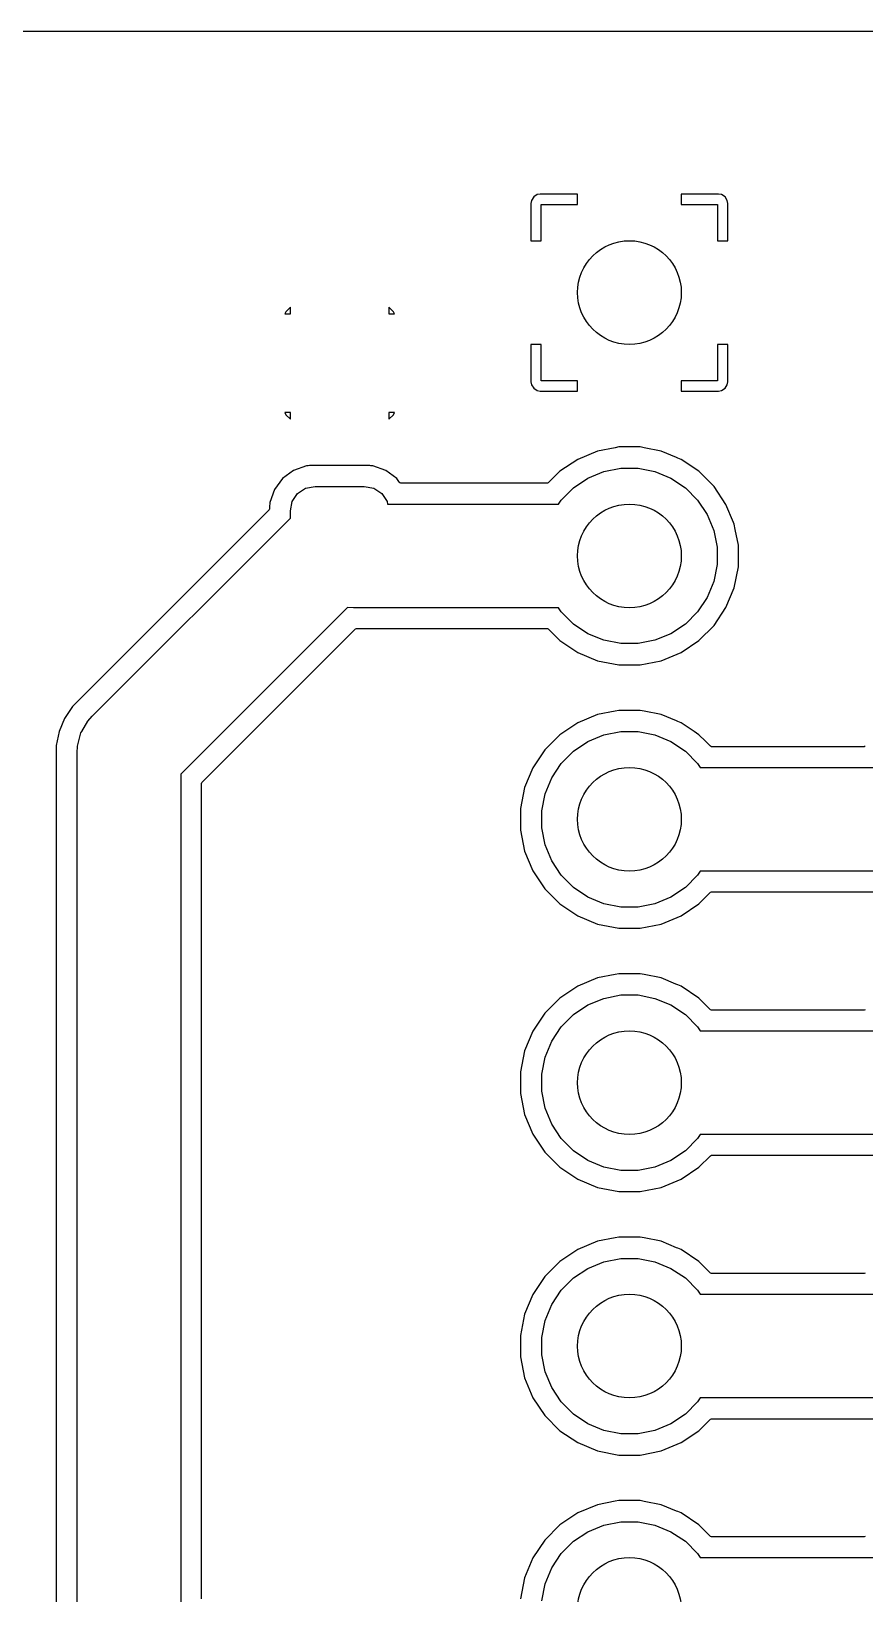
# Model space of a CAD drawing. Extents: x 1.77 to 4.61, y -4.15 to -1.95.
# Drawn here: x 3.983 to 4.299, y -2.543 to -1.95 of the extents above; entities that cross this region are included whole.
import ezdxf

# ---------------------------------------------------------------- set-up
doc = ezdxf.new("R2010")
doc.units = 0
doc.header["$MEASUREMENT"] = 0
doc.layers.add('BLACK', color=7, linetype='CONTINUOUS')

msp = doc.modelspace()

# ---------------------------------------------------------------- linework, layer by layer
at = {"layer": 'BLACK', "linetype": 'CONTINUOUS'}
for p, q in [((3.82045, -1.95), (4.61144, -1.95)), ((4.17283, -2.01421), (4.1726, -2.01536)), ((4.1726, -2.01536), (4.1726, -2.02953)), ((4.1737, -2.01291), (4.17283, -2.01421)), ((4.17283, -2.01421), (4.17283, -2.01421)), ((4.175, -2.01204), (4.1737, -2.01291)), ((4.1737, -2.01291), (4.1737, -2.01291)), ((4.17615, -2.01181), (4.175, -2.01204)), ((4.175, -2.01204), (4.175, -2.01204)), ((4.19031, -2.01181), (4.17615, -2.01181)), ((4.17654, -2.02953), (4.17654, -2.01575)), ((4.17654, -2.01575), (4.19031, -2.01575)), ((4.19031, -2.01575), (4.19031, -2.01181)), ((4.19031, -2.01181), (4.19031, -2.01181)), ((4.24385, -2.01181), (4.22969, -2.01181)), ((4.22969, -2.01181), (4.22969, -2.01181)), ((4.22969, -2.01181), (4.22969, -2.01575)), ((4.22969, -2.01575), (4.24346, -2.01575)), ((4.24346, -2.01575), (4.24346, -2.02953)), ((4.245, -2.01204), (4.24385, -2.01181)), ((4.2463, -2.01291), (4.245, -2.01204)), ((4.245, -2.01204), (4.245, -2.01204)), ((4.24717, -2.01421), (4.2463, -2.01291)), ((4.2463, -2.01291), (4.2463, -2.01291)), ((4.2474, -2.01536), (4.24717, -2.01421)), ((4.24717, -2.01421), (4.24717, -2.01421)), ((4.2474, -2.02953), (4.2474, -2.01536)), ((4.1726, -2.02953), (4.1726, -2.02953)), ((4.1726, -2.02953), (4.17654, -2.02953)), ((4.24346, -2.02953), (4.2474, -2.02953)), ((4.2474, -2.02953), (4.2474, -2.02953)), ((4.0796, -2.05649), (4.0792, -2.05734)), ((4.0792, -2.05734), (4.0813, -2.05734)), ((4.0813, -2.05479), (4.0796, -2.05649)), ((4.0813, -2.05734), (4.0813, -2.05479)), ((4.0813, -2.05734), (4.0813, -2.05734)), ((4.1204, -2.05649), (4.1187, -2.05479)), ((4.1187, -2.05479), (4.1187, -2.05734)), ((4.1187, -2.05734), (4.1187, -2.05734)), ((4.1187, -2.05734), (4.1208, -2.05734)), ((4.1208, -2.05734), (4.1204, -2.05649)), ((4.1726, -2.0689), (4.1726, -2.08306)), ((4.17654, -2.0689), (4.1726, -2.0689)), ((4.1726, -2.0689), (4.1726, -2.0689)), ((4.17654, -2.08268), (4.17654, -2.0689)), ((4.2474, -2.0689), (4.24346, -2.0689)), ((4.24346, -2.0689), (4.24346, -2.08268)), ((4.2474, -2.08306), (4.2474, -2.0689)), ((4.2474, -2.0689), (4.2474, -2.0689)), ((4.1726, -2.08306), (4.17283, -2.08421)), ((4.17283, -2.08421), (4.17283, -2.08421)), ((4.17283, -2.08421), (4.1737, -2.08552)), ((4.1737, -2.08552), (4.1737, -2.08552)), ((4.1737, -2.08552), (4.175, -2.08639)), ((4.175, -2.08639), (4.175, -2.08639)), ((4.175, -2.08639), (4.17615, -2.08661)), ((4.17615, -2.08661), (4.19031, -2.08661)), ((4.19031, -2.08268), (4.17654, -2.08268)), ((4.19031, -2.08661), (4.19031, -2.08268)), ((4.19031, -2.08661), (4.19031, -2.08661)), ((4.24346, -2.08268), (4.22969, -2.08268)), ((4.22969, -2.08268), (4.22969, -2.08661)), ((4.22969, -2.08661), (4.22969, -2.08661)), ((4.22969, -2.08661), (4.24385, -2.08661)), ((4.24385, -2.08661), (4.245, -2.08639)), ((4.245, -2.08639), (4.2463, -2.08552)), ((4.245, -2.08639), (4.245, -2.08639)), ((4.2463, -2.08552), (4.24717, -2.08421)), ((4.2463, -2.08552), (4.2463, -2.08552)), ((4.24717, -2.08421), (4.2474, -2.08306)), ((4.24717, -2.08421), (4.24717, -2.08421)), ((4.0813, -2.09474), (4.0792, -2.09474)), ((4.0792, -2.09474), (4.0796, -2.09559)), ((4.0796, -2.09559), (4.0813, -2.0973)), ((4.0813, -2.0973), (4.0813, -2.09474)), ((4.0813, -2.09474), (4.0813, -2.09474)), ((4.1187, -2.09474), (4.1187, -2.0973)), ((4.1208, -2.09474), (4.1187, -2.09474)), ((4.1187, -2.09474), (4.1187, -2.09474)), ((4.1187, -2.0973), (4.1204, -2.09559)), ((4.1204, -2.09559), (4.1208, -2.09474)), ((4.19794, -2.10944), (4.19041, -2.11256)), ((4.20461, -2.10812), (4.19794, -2.10944)), ((4.19794, -2.10944), (4.19794, -2.10944)), ((4.20593, -2.10785), (4.20461, -2.10812)), ((4.21407, -2.10785), (4.20593, -2.10785)), ((4.21565, -2.10817), (4.21407, -2.10785)), ((4.22206, -2.10944), (4.21565, -2.10817)), ((4.22789, -2.11186), (4.22206, -2.10944)), ((4.22206, -2.10944), (4.22206, -2.10944)), ((4.22839, -2.11206), (4.22789, -2.11186)), ((4.0825, -2.11673), (4.07832, -2.11981)), ((4.08741, -2.11501), (4.0825, -2.11673)), ((4.08802, -2.11495), (4.08741, -2.11501)), ((4.08741, -2.11501), (4.08741, -2.11501)), ((4.08741, -2.11501), (4.08741, -2.11501)), ((4.08857, -2.1149), (4.08802, -2.11495)), ((4.11143, -2.1149), (4.08857, -2.1149)), ((4.08857, -2.1149), (4.08857, -2.1149)), ((4.11189, -2.11494), (4.11143, -2.1149)), ((4.11143, -2.1149), (4.11143, -2.1149)), ((4.11259, -2.11501), (4.11189, -2.11494)), ((4.1175, -2.11673), (4.11259, -2.11501)), ((4.12168, -2.11981), (4.1175, -2.11673)), ((4.18364, -2.11709), (4.17922, -2.1215)), ((4.19041, -2.11256), (4.18364, -2.11709)), ((4.19422, -2.1197), (4.20029, -2.11719)), ((4.20029, -2.11719), (4.20672, -2.11591)), ((4.20672, -2.11591), (4.21328, -2.11591)), ((4.21328, -2.11591), (4.21971, -2.11719)), ((4.21971, -2.11719), (4.22578, -2.1197)), ((4.22959, -2.11256), (4.22839, -2.11206)), ((4.23636, -2.11709), (4.22959, -2.11256)), ((4.24213, -2.12285), (4.23636, -2.11709)), ((4.23636, -2.11709), (4.23636, -2.11709)), ((4.07832, -2.11981), (4.07523, -2.124)), ((4.08404, -2.12553), (4.08707, -2.12351)), ((4.08707, -2.12351), (4.09065, -2.1228)), ((4.09065, -2.1228), (4.10935, -2.1228)), ((4.10935, -2.1228), (4.11293, -2.12351)), ((4.11293, -2.12351), (4.11596, -2.12553)), ((4.12252, -2.12095), (4.12168, -2.11981)), ((4.12289, -2.12145), (4.12252, -2.12095)), ((4.12293, -2.1215), (4.12289, -2.12145)), ((4.12325, -2.12163), (4.12293, -2.1215)), ((4.1789, -2.12163), (4.12325, -2.12163)), ((4.17922, -2.1215), (4.1789, -2.12163)), ((4.18413, -2.12798), (4.18877, -2.12334)), ((4.18877, -2.12334), (4.19422, -2.1197)), ((4.22578, -2.1197), (4.23123, -2.12334)), ((4.23123, -2.12334), (4.23587, -2.12798)), ((4.24665, -2.12962), (4.24213, -2.12285)), ((4.07346, -2.12952), (4.07341, -2.13007)), ((4.07351, -2.1289), (4.07346, -2.12952)), ((4.07523, -2.124), (4.07351, -2.1289)), ((4.0813, -2.13215), (4.08201, -2.12857)), ((4.08201, -2.12857), (4.08404, -2.12553)), ((4.11596, -2.12553), (4.11799, -2.12857)), ((4.11799, -2.12857), (4.11818, -2.12953)), ((4.11818, -2.12953), (4.1831, -2.12953)), ((4.1831, -2.12953), (4.18413, -2.12798)), ((4.23587, -2.12798), (4.23951, -2.13344)), ((4.24952, -2.13654), (4.24665, -2.12962)), ((4.07327, -2.13168), (3.99858, -2.20638)), ((4.00608, -2.21004), (4.0813, -2.13482)), ((4.07341, -2.13136), (4.07327, -2.13168)), ((4.07341, -2.13007), (4.07341, -2.13136)), ((4.0813, -2.13482), (4.0813, -2.13215)), ((4.23951, -2.13344), (4.24202, -2.1395)), ((4.24202, -2.1395), (4.2433, -2.14593)), ((4.24977, -2.13715), (4.24952, -2.13654)), ((4.25017, -2.13916), (4.24977, -2.13715)), ((4.24977, -2.13715), (4.24977, -2.13715)), ((4.25136, -2.14514), (4.25017, -2.13916)), ((4.2433, -2.14593), (4.2433, -2.15249)), ((4.25136, -2.15329), (4.25136, -2.14514)), ((4.2433, -2.15249), (4.24202, -2.15893)), ((4.24977, -2.16128), (4.25136, -2.15329)), ((4.24202, -2.15893), (4.23951, -2.16499)), ((4.23951, -2.16499), (4.23587, -2.17044)), ((4.24665, -2.1688), (4.24977, -2.16128)), ((4.10304, -2.16875), (4.03969, -2.23211)), ((4.10526, -2.1689), (4.10304, -2.16875)), ((4.1831, -2.1689), (4.10526, -2.1689)), ((4.18413, -2.17044), (4.1831, -2.1689)), ((4.18877, -2.17508), (4.18413, -2.17044)), ((4.23587, -2.17044), (4.23123, -2.17508)), ((4.24213, -2.17558), (4.24665, -2.1688)), ((4.04771, -2.23525), (4.10604, -2.17692)), ((4.10604, -2.17692), (4.10636, -2.17679)), ((4.10636, -2.17679), (4.1789, -2.17679)), ((4.1789, -2.17679), (4.17922, -2.17692)), ((4.17922, -2.17692), (4.18364, -2.18134)), ((4.19422, -2.17873), (4.18877, -2.17508)), ((4.23123, -2.17508), (4.22578, -2.17873)), ((4.23636, -2.18134), (4.24213, -2.17558)), ((4.18364, -2.18134), (4.19041, -2.18586)), ((4.20029, -2.18124), (4.19422, -2.17873)), ((4.20672, -2.18252), (4.20029, -2.18124)), ((4.21328, -2.18252), (4.20672, -2.18252)), ((4.21971, -2.18124), (4.21328, -2.18252)), ((4.22578, -2.17873), (4.21971, -2.18124)), ((4.22959, -2.18586), (4.23636, -2.18134)), ((4.19041, -2.18586), (4.19794, -2.18898)), ((4.19794, -2.18898), (4.20593, -2.19057)), ((4.21407, -2.19057), (4.22206, -2.18898)), ((4.22206, -2.18898), (4.22959, -2.18586)), ((4.20593, -2.19057), (4.20593, -2.19057)), ((4.20593, -2.19057), (4.21407, -2.19057)), ((4.21407, -2.19057), (4.21407, -2.19057)), ((3.99858, -2.20638), (3.99653, -2.20944)), ((3.99556, -2.21089), (3.99348, -2.21591)), ((3.99653, -2.20944), (3.99556, -2.21089)), ((4.00211, -2.21591), (4.00438, -2.21197)), ((4.00438, -2.21197), (4.00608, -2.21004)), ((4.00438, -2.21197), (4.00438, -2.21197)), ((4.19041, -2.21256), (4.18364, -2.21709)), ((4.19794, -2.20944), (4.19041, -2.21256)), ((4.20461, -2.20812), (4.19794, -2.20944)), ((4.19794, -2.20944), (4.19794, -2.20944)), ((4.20593, -2.20785), (4.20461, -2.20812)), ((4.21407, -2.20785), (4.20593, -2.20785)), ((4.21565, -2.20817), (4.21407, -2.20785)), ((4.22206, -2.20944), (4.21565, -2.20817)), ((4.22789, -2.21186), (4.22206, -2.20944)), ((4.22206, -2.20944), (4.22206, -2.20944)), ((4.22839, -2.21206), (4.22789, -2.21186)), ((4.22959, -2.21256), (4.22839, -2.21206)), ((4.23461, -2.21591), (4.22959, -2.21256)), ((3.99348, -2.21591), (3.99242, -2.22124)), ((3.99348, -2.21591), (3.99348, -2.21591)), ((4.00048, -2.22139), (4.00181, -2.21642)), ((4.00181, -2.21642), (4.00211, -2.21591)), ((4.18364, -2.21709), (4.17787, -2.22285)), ((4.19422, -2.2197), (4.20029, -2.21719)), ((4.20029, -2.21719), (4.20672, -2.21591)), ((4.20672, -2.21591), (4.21328, -2.21591)), ((4.21328, -2.21591), (4.21971, -2.21719)), ((4.21971, -2.21719), (4.22578, -2.2197)), ((4.23636, -2.21709), (4.23461, -2.21591)), ((4.23887, -2.21959), (4.23636, -2.21709)), ((3.99242, -2.22124), (3.99242, -3.43728)), ((4.00031, -2.22396), (4.00048, -2.22139)), ((4.00031, -3.44), (4.00031, -2.22396)), ((4.00048, -2.22139), (4.00048, -2.22139)), ((4.17787, -2.22285), (4.17335, -2.22962)), ((4.18413, -2.22798), (4.18877, -2.22334)), ((4.18877, -2.22334), (4.19422, -2.2197)), ((4.22578, -2.2197), (4.23123, -2.22334)), ((4.23123, -2.22334), (4.23587, -2.22798)), ((4.24078, -2.2215), (4.23887, -2.21959)), ((4.2411, -2.22163), (4.24078, -2.2215)), ((4.29918, -2.22163), (4.2411, -2.22163)), ((4.2995, -2.2215), (4.29918, -2.22163)), ((4.17335, -2.22962), (4.17023, -2.23715)), ((4.18049, -2.23344), (4.18413, -2.22798)), ((4.23587, -2.22798), (4.2369, -2.22953)), ((4.2369, -2.22953), (4.30263, -2.22953)), ((4.03969, -2.23211), (4.03969, -3.43185)), ((4.04758, -2.23557), (4.04771, -2.23525)), ((4.04758, -2.24514), (4.04758, -2.23557)), ((4.17798, -2.2395), (4.18049, -2.23344)), ((4.17023, -2.23715), (4.16864, -2.24514)), ((4.17023, -2.23715), (4.17023, -2.23715)), ((4.1767, -2.24593), (4.17798, -2.2395)), ((4.04758, -2.34514), (4.04758, -2.24514)), ((4.16864, -2.24514), (4.16864, -2.25329)), ((4.1767, -2.25249), (4.1767, -2.24593)), ((4.16864, -2.25329), (4.17023, -2.26128)), ((4.17798, -2.25893), (4.1767, -2.25249)), ((4.18049, -2.26499), (4.17798, -2.25893)), ((4.17023, -2.26128), (4.17023, -2.26128)), ((4.17023, -2.26128), (4.17335, -2.2688)), ((4.18413, -2.27044), (4.18049, -2.26499)), ((4.17335, -2.2688), (4.17786, -2.27556)), ((4.18877, -2.27508), (4.18413, -2.27044)), ((4.23587, -2.27044), (4.23123, -2.27508)), ((4.2369, -2.2689), (4.23587, -2.27044)), ((4.31079, -2.2689), (4.2369, -2.2689)), ((4.17786, -2.27556), (4.17787, -2.27558)), ((4.17787, -2.27558), (4.18364, -2.28134)), ((4.19422, -2.27873), (4.18877, -2.27508)), ((4.23123, -2.27508), (4.22578, -2.27873)), ((4.23636, -2.28134), (4.24078, -2.27692)), ((4.24078, -2.27692), (4.2411, -2.27679)), ((4.2411, -2.27679), (4.3135, -2.27679)), ((4.18364, -2.28134), (4.19041, -2.28586)), ((4.20029, -2.28124), (4.19422, -2.27873)), ((4.20672, -2.28252), (4.20029, -2.28124)), ((4.21328, -2.28252), (4.20672, -2.28252)), ((4.21971, -2.28124), (4.21328, -2.28252)), ((4.22578, -2.27873), (4.21971, -2.28124)), ((4.22959, -2.28586), (4.23636, -2.28134)), ((4.19041, -2.28586), (4.19794, -2.28898)), ((4.19794, -2.28898), (4.20593, -2.29057)), ((4.21407, -2.29057), (4.22206, -2.28898)), ((4.22206, -2.28898), (4.22959, -2.28586)), ((4.20593, -2.29057), (4.20593, -2.29057)), ((4.20593, -2.29057), (4.21407, -2.29057)), ((4.21407, -2.29057), (4.21407, -2.29057)), ((4.19041, -2.31256), (4.18364, -2.31709)), ((4.19794, -2.30944), (4.19041, -2.31256)), ((4.20461, -2.30812), (4.19794, -2.30944)), ((4.19794, -2.30944), (4.19794, -2.30944)), ((4.20593, -2.30785), (4.20461, -2.30812)), ((4.21407, -2.30785), (4.20593, -2.30785)), ((4.21565, -2.30817), (4.21407, -2.30785)), ((4.22206, -2.30944), (4.21565, -2.30817)), ((4.22764, -2.31175), (4.22206, -2.30944)), ((4.22206, -2.30944), (4.22206, -2.30944)), ((4.22839, -2.31206), (4.22764, -2.31175)), ((4.22959, -2.31256), (4.22839, -2.31206)), ((4.23636, -2.31709), (4.22959, -2.31256)), ((4.18364, -2.31709), (4.17787, -2.32285)), ((4.19422, -2.3197), (4.20029, -2.31719)), ((4.20029, -2.31719), (4.20672, -2.31591)), ((4.20672, -2.31591), (4.21328, -2.31591)), ((4.21328, -2.31591), (4.21971, -2.31719)), ((4.21971, -2.31719), (4.22578, -2.3197)), ((4.23887, -2.31959), (4.23636, -2.31709)), ((4.23636, -2.31709), (4.23636, -2.31709)), ((4.24078, -2.3215), (4.23887, -2.31959)), ((4.17787, -2.32285), (4.17335, -2.32962)), ((4.18413, -2.32798), (4.18877, -2.32334)), ((4.18877, -2.32334), (4.19422, -2.3197)), ((4.22578, -2.3197), (4.23123, -2.32334)), ((4.23123, -2.32334), (4.23587, -2.32798)), ((4.2411, -2.32163), (4.24078, -2.3215)), ((4.29918, -2.32163), (4.2411, -2.32163)), ((4.2995, -2.3215), (4.29918, -2.32163)), ((4.17335, -2.32962), (4.17023, -2.33715)), ((4.18049, -2.33344), (4.18413, -2.32798)), ((4.23587, -2.32798), (4.2369, -2.32953)), ((4.2369, -2.32953), (4.30263, -2.32953)), ((4.17023, -2.33715), (4.16864, -2.34514)), ((4.17023, -2.33715), (4.17023, -2.33715)), ((4.17798, -2.3395), (4.18049, -2.33344)), ((4.1767, -2.34593), (4.17798, -2.3395)), ((4.04758, -2.44514), (4.04758, -2.34514)), ((4.16864, -2.34514), (4.16864, -2.35329)), ((4.1767, -2.35249), (4.1767, -2.34593)), ((4.16864, -2.35329), (4.17023, -2.36128)), ((4.17798, -2.35893), (4.1767, -2.35249)), ((4.18049, -2.36499), (4.17798, -2.35893)), ((4.17023, -2.36128), (4.17023, -2.36128)), ((4.17023, -2.36128), (4.17335, -2.3688)), ((4.18413, -2.37044), (4.18049, -2.36499)), ((4.17335, -2.3688), (4.17786, -2.37556)), ((4.18877, -2.37508), (4.18413, -2.37044)), ((4.23587, -2.37044), (4.23123, -2.37508)), ((4.2369, -2.3689), (4.23587, -2.37044)), ((4.31079, -2.3689), (4.2369, -2.3689)), ((4.17786, -2.37556), (4.17787, -2.37558)), ((4.17787, -2.37558), (4.18364, -2.38134)), ((4.19422, -2.37873), (4.18877, -2.37508)), ((4.20029, -2.38124), (4.19422, -2.37873)), ((4.22578, -2.37873), (4.21971, -2.38124)), ((4.23123, -2.37508), (4.22578, -2.37873)), ((4.23636, -2.38134), (4.24078, -2.37692)), ((4.24078, -2.37692), (4.2411, -2.37679)), ((4.2411, -2.37679), (4.3135, -2.37679)), ((4.18364, -2.38134), (4.19041, -2.38586)), ((4.20672, -2.38252), (4.20029, -2.38124)), ((4.21328, -2.38252), (4.20672, -2.38252)), ((4.21971, -2.38124), (4.21328, -2.38252)), ((4.22959, -2.38586), (4.23636, -2.38134)), ((4.19041, -2.38586), (4.19794, -2.38898)), ((4.19794, -2.38898), (4.20593, -2.39057)), ((4.20593, -2.39057), (4.20593, -2.39057)), ((4.20593, -2.39057), (4.21407, -2.39057)), ((4.21407, -2.39057), (4.22206, -2.38898)), ((4.21407, -2.39057), (4.21407, -2.39057)), ((4.22206, -2.38898), (4.22959, -2.38586)), ((4.20461, -2.40812), (4.19794, -2.40944)), ((4.20593, -2.40785), (4.20461, -2.40812)), ((4.21407, -2.40785), (4.20593, -2.40785)), ((4.21565, -2.40817), (4.21407, -2.40785)), ((4.22206, -2.40944), (4.21565, -2.40817)), ((4.19041, -2.41256), (4.18364, -2.41709)), ((4.19794, -2.40944), (4.19041, -2.41256)), ((4.19794, -2.40944), (4.19794, -2.40944)), ((4.22789, -2.41186), (4.22206, -2.40944)), ((4.22206, -2.40944), (4.22206, -2.40944)), ((4.22839, -2.41206), (4.22789, -2.41186)), ((4.22959, -2.41256), (4.22839, -2.41206)), ((4.23636, -2.41709), (4.22959, -2.41256)), ((4.18364, -2.41709), (4.17787, -2.42285)), ((4.18877, -2.42334), (4.19422, -2.4197)), ((4.19422, -2.4197), (4.20029, -2.41719)), ((4.20029, -2.41719), (4.20672, -2.41591)), ((4.20672, -2.41591), (4.21328, -2.41591)), ((4.21328, -2.41591), (4.21971, -2.41719)), ((4.21971, -2.41719), (4.22578, -2.4197)), ((4.22578, -2.4197), (4.23123, -2.42334)), ((4.23887, -2.41959), (4.23636, -2.41709)), ((4.23636, -2.41709), (4.23636, -2.41709)), ((4.24078, -2.4215), (4.23887, -2.41959)), ((4.17787, -2.42285), (4.17335, -2.42962)), ((4.18413, -2.42798), (4.18877, -2.42334)), ((4.23123, -2.42334), (4.23587, -2.42798)), ((4.2411, -2.42163), (4.24078, -2.4215)), ((4.29918, -2.42163), (4.2411, -2.42163)), ((4.2995, -2.4215), (4.29918, -2.42163)), ((4.17335, -2.42962), (4.17023, -2.43715)), ((4.18049, -2.43344), (4.18413, -2.42798)), ((4.23587, -2.42798), (4.2369, -2.42953)), ((4.2369, -2.42953), (4.30263, -2.42953)), ((4.17023, -2.43715), (4.16864, -2.44514)), ((4.17023, -2.43715), (4.17023, -2.43715)), ((4.17798, -2.4395), (4.18049, -2.43344)), ((4.1767, -2.44593), (4.17798, -2.4395)), ((4.04758, -2.54514), (4.04758, -2.44514)), ((4.16864, -2.44514), (4.16864, -2.45329)), ((4.1767, -2.45249), (4.1767, -2.44593)), ((4.16864, -2.45329), (4.17023, -2.46128)), ((4.17798, -2.45893), (4.1767, -2.45249)), ((4.17023, -2.46128), (4.17023, -2.46128)), ((4.17023, -2.46128), (4.17335, -2.4688)), ((4.18049, -2.46499), (4.17798, -2.45893)), ((4.18413, -2.47044), (4.18049, -2.46499)), ((4.17335, -2.4688), (4.17786, -2.47556)), ((4.18877, -2.47508), (4.18413, -2.47044)), ((4.23587, -2.47044), (4.23123, -2.47508)), ((4.2369, -2.4689), (4.23587, -2.47044)), ((4.31079, -2.4689), (4.2369, -2.4689)), ((4.17786, -2.47556), (4.17787, -2.47558)), ((4.17787, -2.47558), (4.18364, -2.48134)), ((4.19422, -2.47873), (4.18877, -2.47508)), ((4.20029, -2.48124), (4.19422, -2.47873)), ((4.22578, -2.47873), (4.21971, -2.48124)), ((4.23123, -2.47508), (4.22578, -2.47873)), ((4.23636, -2.48134), (4.24078, -2.47692)), ((4.24078, -2.47692), (4.2411, -2.47679)), ((4.2411, -2.47679), (4.3135, -2.47679)), ((4.18364, -2.48134), (4.19041, -2.48586)), ((4.20672, -2.48252), (4.20029, -2.48124)), ((4.21328, -2.48252), (4.20672, -2.48252)), ((4.21971, -2.48124), (4.21328, -2.48252)), ((4.22959, -2.48586), (4.23636, -2.48134)), ((4.19041, -2.48586), (4.19794, -2.48898)), ((4.19794, -2.48898), (4.20593, -2.49057)), ((4.20593, -2.49057), (4.20593, -2.49057)), ((4.20593, -2.49057), (4.21407, -2.49057)), ((4.21407, -2.49057), (4.22206, -2.48898)), ((4.21407, -2.49057), (4.21407, -2.49057)), ((4.22206, -2.48898), (4.22959, -2.48586)), ((4.20461, -2.50812), (4.19794, -2.50944)), ((4.20593, -2.50785), (4.20461, -2.50812)), ((4.21407, -2.50785), (4.20593, -2.50785)), ((4.21565, -2.50817), (4.21407, -2.50785)), ((4.22206, -2.50944), (4.21565, -2.50817)), ((4.19041, -2.51256), (4.18364, -2.51709)), ((4.19794, -2.50944), (4.19041, -2.51256)), ((4.19794, -2.50944), (4.19794, -2.50944)), ((4.22789, -2.51186), (4.22206, -2.50944)), ((4.22206, -2.50944), (4.22206, -2.50944)), ((4.22839, -2.51206), (4.22789, -2.51186)), ((4.22959, -2.51256), (4.22839, -2.51206)), ((4.23636, -2.51709), (4.22959, -2.51256)), ((4.18364, -2.51709), (4.17787, -2.52285)), ((4.18877, -2.52334), (4.19422, -2.5197)), ((4.19422, -2.5197), (4.20029, -2.51719)), ((4.20029, -2.51719), (4.20672, -2.51591)), ((4.20672, -2.51591), (4.21328, -2.51591)), ((4.21328, -2.51591), (4.21971, -2.51719)), ((4.21971, -2.51719), (4.22578, -2.5197)), ((4.22578, -2.5197), (4.23123, -2.52334)), ((4.23887, -2.51959), (4.23636, -2.51709)), ((4.23636, -2.51709), (4.23636, -2.51709)), ((4.24078, -2.5215), (4.23887, -2.51959)), ((4.17787, -2.52285), (4.17335, -2.52962)), ((4.18413, -2.52798), (4.18877, -2.52334)), ((4.23123, -2.52334), (4.23587, -2.52798)), ((4.2411, -2.52163), (4.24078, -2.5215)), ((4.29918, -2.52163), (4.2411, -2.52163)), ((4.2995, -2.5215), (4.29918, -2.52163)), ((4.17335, -2.52962), (4.17023, -2.53715)), ((4.18049, -2.53344), (4.18413, -2.52798)), ((4.23587, -2.52798), (4.2369, -2.52953)), ((4.2369, -2.52953), (4.30263, -2.52953)), ((4.17023, -2.53715), (4.16864, -2.54514)), ((4.17023, -2.53715), (4.17023, -2.53715)), ((4.17798, -2.5395), (4.18049, -2.53344)), ((4.1767, -2.54593), (4.17798, -2.5395))]:
    msp.add_line(p, q, dxfattribs=at)
at = {"layer": 'BLACK'}
for centre in [(4.21, -2.04921), (4.21, -2.14921), (4.21, -2.24921), (4.21, -2.34921), (4.21, -2.44921), (4.21, -2.54921)]:
    msp.add_circle(centre, 0.01969, dxfattribs=at)

doc.saveas('drawing.dxf')
